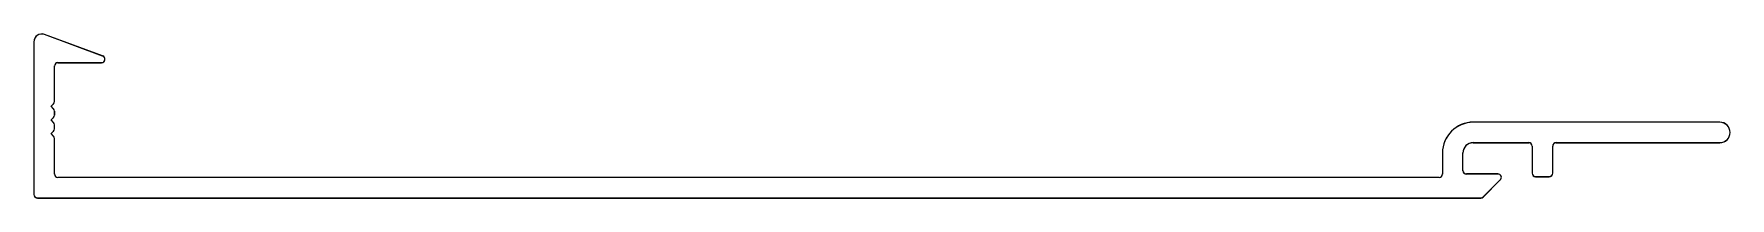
# Model space of a CAD drawing. Header units: inches. Extents: x -60 to 65, y 0 to 12.
import ezdxf

# ---------------------------------------------------------------- set-up
doc = ezdxf.new("R2010")
doc.units = ezdxf.units.IN
doc.header["$MEASUREMENT"] = 0
doc.layers.add('DRAWING', color=4, linetype='Continuous')

msp = doc.modelspace()

# ---------------------------------------------------------------- linework, layer by layer
at = {"layer": 'DRAWING', "color": 7}
for p, q in [((-59.51, 11.3), (-59.51, 0.13)), ((-59.51, 11.29), (-59.51, 0.12)), ((-54.48, 10.27), (-58.74, 11.84)), ((-54.48, 10.26), (-58.74, 11.83)), ((-58.01, 6.93), (-58.01, 9.54)), ((-58.01, 6.92), (-58.01, 9.53)), ((-57.76, 9.78), (-54.56, 9.78)), ((-57.76, 9.77), (-54.56, 9.77)), ((-58.26, 6.59), (-58.09, 6.76)), ((-58.26, 6.58), (-58.09, 6.75)), ((-58.09, 6.4), (-58.26, 6.58)), ((-58.09, 6.39), (-58.26, 6.57)), ((-58.01, 6.93), (-58.01, 6.93)), ((-58.01, 6.93), (-58.01, 6.93)), ((-58.01, 6.92), (-58.01, 6.92)), ((-58.01, 6.92), (-58.01, 6.92)), ((-58.01, 5.93), (-58.01, 6.23)), ((-58.01, 6.23), (-58.01, 5.93)), ((-58.01, 5.93), (-58.01, 6.23)), ((-58.01, 6.23), (-58.01, 5.93)), ((-58.01, 5.93), (-58.01, 6.23)), ((-58.01, 5.92), (-58.01, 6.22)), ((-58.01, 6.22), (-58.01, 5.92)), ((-58.01, 5.92), (-58.01, 6.22)), ((-58.01, 6.22), (-58.01, 5.92)), ((-58.01, 5.92), (-58.01, 6.22)), ((-58.26, 5.59), (-58.09, 5.76)), ((-58.26, 5.58), (-58.09, 5.75)), ((-58.09, 5.4), (-58.26, 5.58)), ((-58.09, 5.39), (-58.26, 5.57)), ((-58.01, 4.93), (-58.01, 5.23)), ((-58.01, 4.92), (-58.01, 5.22)), ((63.94, 5.42), (45.88, 5.42)), ((63.94, 5.41), (45.88, 5.41)), ((-58.26, 4.59), (-58.09, 4.76)), ((-58.26, 4.58), (-58.09, 4.75)), ((-58.09, 4.4), (-58.26, 4.58)), ((-58.09, 4.39), (-58.26, 4.57)), ((-58.01, 1.63), (-58.01, 4.23)), ((-58.01, 1.62), (-58.01, 4.22)), ((45.88, 3.92), (49.95, 3.92)), ((45.88, 3.91), (49.95, 3.91)), ((51.95, 3.92), (63.94, 3.92)), ((51.95, 3.91), (63.94, 3.91)), ((43.63, 3.17), (43.63, 1.63)), ((43.63, 3.16), (43.63, 1.62)), ((45.13, 1.88), (45.13, 3.17)), ((45.13, 1.87), (45.13, 3.16)), ((50.2, 3.67), (50.2, 1.69)), ((50.2, 3.66), (50.2, 1.68)), ((51.7, 1.69), (51.7, 3.67)), ((51.7, 1.68), (51.7, 3.66)), ((43.38, 1.38), (-57.76, 1.38)), ((43.38, 1.37), (-57.76, 1.37)), ((47.69, 1.63), (45.38, 1.63)), ((47.69, 1.62), (45.38, 1.62)), ((50.45, 1.44), (51.45, 1.44)), ((50.45, 1.43), (51.45, 1.43)), ((46.61, -0.05), (47.86, 1.2)), ((46.61, -0.06), (47.86, 1.19)), ((-59.26, -0.12), (46.44, -0.12)), ((-59.26, -0.13), (46.44, -0.13)), ((46.44, -0.12), (46.44, -0.12)), ((46.44, -0.13), (46.44, -0.13))]:
    msp.add_line(p, q, dxfattribs=at)
for centre, radius, start, end in [((-58.94, 11.3), 0.576, 69.7185, 180), ((-58.94, 11.29), 0.576, 69.7185, 180), ((-54.56, 10.03), 0.25, 270, 69.7185), ((-54.56, 10.02), 0.25, 270, 69.7185), ((-57.76, 9.53), 0.25, 90, 180), ((-57.76, 9.52), 0.25, 90, 180), ((-58.25, 6.58), 0.008, 135, 225), ((-58.25, 6.57), 0.008, 135, 225), ((-58.26, 6.93), 0.25, 315, 360), ((-58.26, 6.92), 0.25, 315, 360), ((-58.26, 6.23), 0.25, 0, 45), ((-58.26, 6.22), 0.25, 0, 45), ((-58.25, 5.58), 0.008, 135, 225), ((-58.25, 5.57), 0.008, 135, 225), ((-58.26, 5.93), 0.25, 315, 360), ((-58.26, 5.92), 0.25, 315, 360), ((-58.26, 5.23), 0.25, 360, 45), ((-58.26, 5.22), 0.25, 360, 45), ((45.88, 3.17), 2.25, 90, 180), ((45.88, 3.16), 2.25, 90, 180), ((63.94, 4.67), 0.75, 0, 90), ((63.94, 4.66), 0.75, 0, 90), ((-58.25, 4.58), 0.008, 135, 225), ((-58.25, 4.57), 0.008, 135, 225), ((-58.26, 4.93), 0.25, 315, 360), ((-58.26, 4.92), 0.25, 315, 360), ((-58.26, 4.23), 0.25, 360, 45), ((-58.26, 4.22), 0.25, 360, 45), ((45.88, 3.17), 0.75, 90, 180), ((45.88, 3.16), 0.75, 90, 180), ((49.95, 3.67), 0.25, 360, 90), ((49.95, 3.66), 0.25, 360, 90), ((51.95, 3.67), 0.25, 90, 180), ((51.95, 3.66), 0.25, 90, 180), ((63.94, 4.67), 0.75, 270, 0), ((63.94, 4.66), 0.75, 270, 0), ((-57.76, 1.63), 0.25, 180, 270), ((-57.76, 1.62), 0.25, 180, 270), ((43.38, 1.63), 0.25, 270, 360), ((43.38, 1.62), 0.25, 270, 360), ((45.38, 1.88), 0.25, 180, 270), ((45.38, 1.87), 0.25, 180, 270), ((47.69, 1.38), 0.25, 315, 90), ((47.69, 1.37), 0.25, 315, 90), ((50.45, 1.69), 0.25, 180, 270), ((50.45, 1.68), 0.25, 180, 270), ((51.45, 1.69), 0.25, 270, 360), ((51.45, 1.68), 0.25, 270, 360), ((-59.26, 0.13), 0.25, 180, 270), ((-59.26, 0.12), 0.25, 180, 270), ((46.44, 0.13), 0.25, 270, 315), ((46.44, 0.12), 0.25, 270, 315)]:
    msp.add_arc(centre, radius, start, end, dxfattribs=at)

doc.saveas('drawing.dxf')
